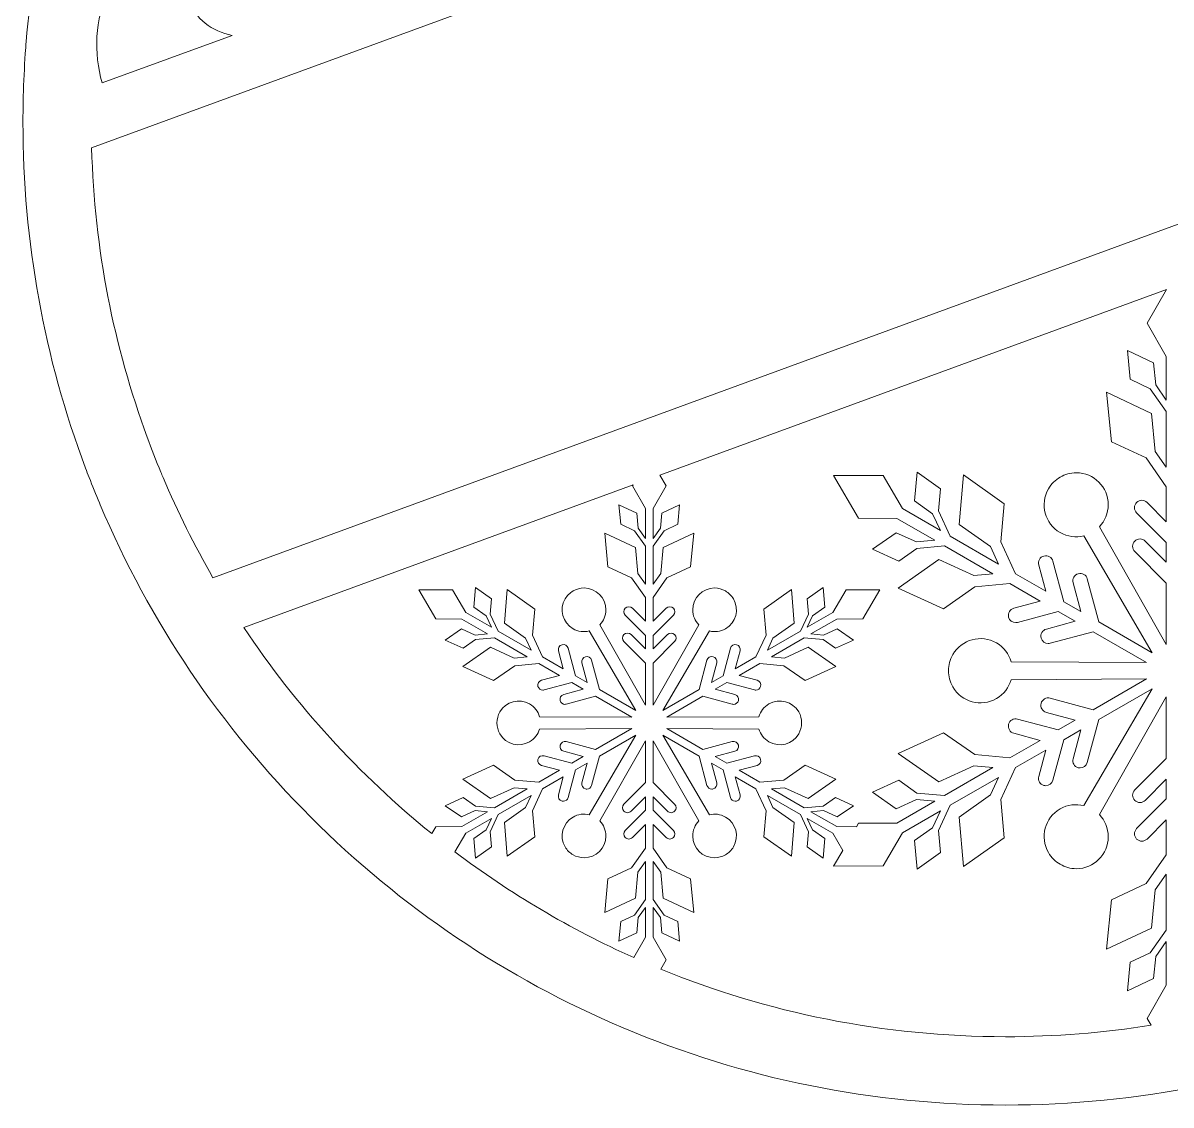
# Model space of a CAD drawing. Extents: x 685 to 835, y -200 to 2.
# Drawn here: x 684.9 to 772.6, y -200 to -117.3 of the extents above; entities that cross this region are included whole.
import ezdxf

# ---------------------------------------------------------------- set-up
doc = ezdxf.new("R2010")
doc.units = 0
doc.header["$MEASUREMENT"] = 0
doc.layers.add('Layer 1', color=7, linetype='Continuous', lineweight=0)

msp = doc.modelspace()

# ---------------------------------------------------------------- linework, layer by layer
at = {"layer": 'Layer 1'}
for points, knots in [([(834.88, -118.708), (834.299, -111.493), (832.69, -104.464), (830.073, -97.724), (829.801, -97.021), (829.518, -96.322), (829.223, -95.627), (827.932, -92.575), (826.451, -89.628), (824.785, -86.797), (824.302, -85.974), (823.804, -85.163), (823.29, -84.36), (822.718, -83.468), (822.127, -82.589), (821.517, -81.722), (825.567, -83.447), (830.626, -83.059), (833.206, -79.072), (833.676, -78.349), (833.045, -77.549), (832.301, -77.486), (827.578, -77.107), (824.89, -72.02), (823.732, -67.985), (822.273, -62.932), (821.739, -57.311), (818.041, -53.262), (816.434, -51.501), (814.463, -50.28), (812.315, -49.438), (815.059, -49.08), (817.74, -48.406), (820.252, -47.157), (824.933, -44.834), (828.841, -40.399), (829.045, -34.989), (829.276, -29.003), (825.241, -23.866), (820.589, -20.582), (815.557, -17.024), (809.607, -15.144), (804.365, -11.965), (801.845, -10.435), (799.719, -8.575), (797.754, -6.393), (796.028, -4.463), (794.287, -2.414), (791.979, -1.158), (786.821, 1.649), (780.856, -1.003), (777.474, -5.298), (775.6, -7.684), (774.351, -10.449), (773.256, -13.256), (772.021, -16.435), (770.863, -19.649), (769.677, -22.849), (769.467, -23.417), (769.257, -23.979), (769.046, -24.547), (768.59, -22.863), (767.256, -21.48), (765.502, -20.694), (764.064, -20.049), (762.442, -19.635), (760.892, -19.403), (760.596, -19.358), (760.298, -19.337), (760, -19.331), (759.704, -19.337), (759.405, -19.358), (759.109, -19.403), (757.558, -19.635), (755.938, -20.049), (754.499, -20.694), (752.745, -21.48), (751.411, -22.863), (750.955, -24.547), (750.745, -23.979), (750.534, -23.417), (750.324, -22.849), (749.138, -19.649), (747.98, -16.435), (746.745, -13.256), (745.65, -10.449), (744.401, -7.684), (742.527, -5.298), (739.145, -1.003), (733.18, 1.649), (728.022, -1.158), (725.714, -2.414), (723.973, -4.463), (722.247, -6.393), (720.282, -8.575), (718.156, -10.435), (715.637, -11.965), (710.395, -15.144), (704.444, -17.024), (699.412, -20.582), (694.76, -23.866), (690.725, -29.003), (690.956, -34.989), (691.16, -40.399), (695.069, -44.834), (699.749, -47.157), (702.261, -48.406), (704.942, -49.08), (707.686, -49.438), (705.539, -50.28), (703.567, -51.501), (701.96, -53.262), (698.261, -57.311), (697.728, -62.932), (696.269, -67.985), (695.111, -72.02), (692.423, -77.107), (687.7, -77.486), (686.957, -77.549), (686.325, -78.349), (686.795, -79.072), (689.375, -83.059), (694.435, -83.447), (698.485, -81.721), (695.438, -86.056), (692.86, -90.703), (690.777, -95.627), (690.482, -96.322), (690.199, -97.021), (689.927, -97.724), (687.312, -104.464), (685.702, -111.493), (685.12, -118.708), (685.095, -119.009), (685.072, -119.311), (685.052, -119.613), (684.977, -120.697), (684.926, -121.785), (684.898, -122.877), (684.88, -123.54), (684.872, -124.205), (684.872, -124.872), (684.872, -133.996), (686.481, -142.879), (689.658, -151.316), (689.747, -151.551), (689.836, -151.786), (689.927, -152.02), (690.181, -152.672), (690.443, -153.324), (690.716, -153.972), (690.736, -154.019), (690.757, -154.068), (690.777, -154.115), (694.561, -163.062), (699.978, -171.096), (706.877, -177.995), (713.776, -184.893), (721.81, -190.311), (730.756, -194.095), (740.02, -198.012), (749.86, -200), (760, -200), (770.141, -200), (779.98, -198.012), (789.245, -194.095), (798.191, -190.311), (806.225, -184.893), (813.125, -177.995), (820.023, -171.096), (825.44, -163.062), (829.223, -154.115), (829.518, -153.42), (829.801, -152.721), (830.073, -152.02), (833.429, -143.373), (835.128, -134.25), (835.128, -124.872), (835.128, -122.803), (835.045, -120.748), (834.88, -118.708)], [0, 0, 0, 0, 1, 1, 1, 2, 2, 2, 3, 3, 3, 4, 4, 4, 5, 5, 5, 6, 6, 6, 7, 7, 7, 8, 8, 8, 9, 9, 9, 10, 10, 10, 11, 11, 11, 12, 12, 12, 13, 13, 13, 14, 14, 14, 15, 15, 15, 16, 16, 16, 17, 17, 17, 18, 18, 18, 19, 19, 19, 20, 20, 20, 21, 21, 21, 22, 22, 22, 23, 23, 23, 24, 24, 24, 25, 25, 25, 26, 26, 26, 27, 27, 27, 28, 28, 28, 29, 29, 29, 30, 30, 30, 31, 31, 31, 32, 32, 32, 33, 33, 33, 34, 34, 34, 35, 35, 35, 36, 36, 36, 37, 37, 37, 38, 38, 38, 39, 39, 39, 40, 40, 40, 41, 41, 41, 42, 42, 42, 43, 43, 43, 44, 44, 44, 45, 45, 45, 46, 46, 46, 47, 47, 47, 48, 48, 48, 49, 49, 49, 50, 50, 50, 51, 51, 51, 52, 52, 52, 53, 53, 53, 54, 54, 54, 55, 55, 55, 56, 56, 56, 57, 57, 57, 58, 58, 58, 59, 59, 59, 60, 60, 60, 60]), ([(695.412, -151.62), (695.048, -150.74), (694.699, -149.852), (694.37, -148.956), (691.819, -142.029), (690.337, -134.591), (690.122, -126.843), (690.122, -126.843), (814.579, -81.239), (814.579, -81.239), (815.991, -83.002), (817.321, -84.834), (818.56, -86.73), (819.082, -87.528), (819.587, -88.336), (820.075, -89.156), (821.712, -91.897), (823.165, -94.758), (824.42, -97.724), (826.375, -102.346), (827.846, -107.221), (828.77, -112.285), (828.77, -112.285), (699.399, -159.689), (699.399, -159.689), (697.977, -157.223), (696.699, -154.663), (695.58, -152.02), (695.525, -151.887), (695.468, -151.753), (695.412, -151.62)], [0, 0, 0, 0, 1, 1, 1, 2, 2, 2, 3, 3, 3, 4, 4, 4, 5, 5, 5, 6, 6, 6, 7, 7, 7, 8, 8, 8, 9, 9, 9, 10, 10, 10, 10]), ([(691.407, -114.832), (692.48, -112.574), (694.347, -110.675), (696.679, -109.724), (698.967, -108.79), (702.044, -108.844), (703.6, -111.058), (704.74, -112.68), (704.305, -115.514), (702.112, -115.821), (701.83, -115.86), (701.511, -115.846), (701.2, -115.773), (701.238, -115.755), (701.276, -115.736), (701.314, -115.714), (703.123, -114.673), (702.541, -111.812), (700.53, -111.445), (698.237, -111.026), (696.782, -113.492), (697.498, -115.486), (698.033, -116.978), (699.352, -117.946), (700.855, -118.234), (700.855, -118.234), (690.924, -121.873), (690.924, -121.873), (690.27, -119.557), (690.362, -117.034), (691.407, -114.832)], [0, 0, 0, 0, 1, 1, 1, 2, 2, 2, 3, 3, 3, 4, 4, 4, 5, 5, 5, 6, 6, 6, 7, 7, 7, 8, 8, 8, 9, 9, 9, 10, 10, 10, 10]), ([(772.287, -142.77), (772.287, -142.77), (772.287, -146.108), (772.287, -146.108), (772.287, -146.108), (771.473, -144.954), (771.473, -144.954), (771.473, -144.954), (771.312, -143.264), (771.312, -143.264), (771.312, -143.264), (769.317, -142.331), (769.317, -142.331), (769.317, -142.331), (769.526, -144.524), (769.526, -144.524), (769.526, -144.524), (771.064, -145.243), (771.064, -145.243), (771.064, -145.243), (772.287, -146.976), (772.287, -146.976), (772.287, -146.976), (772.287, -151.24), (772.287, -151.24), (772.287, -151.24), (771.441, -150.041), (771.441, -150.041), (771.441, -150.041), (771.163, -147.126), (771.163, -147.126), (771.163, -147.126), (767.723, -145.519), (767.723, -145.519), (767.723, -145.519), (768.083, -149.298), (768.083, -149.298), (768.083, -149.298), (770.735, -150.538), (770.735, -150.538), (770.735, -150.538), (772.287, -152.738), (772.287, -152.738), (772.287, -152.738), (772.287, -155.408), (772.287, -155.408), (772.287, -155.408), (770.816, -153.938), (770.816, -153.938), (770.596, -153.718), (770.239, -153.718), (770.018, -153.938), (769.798, -154.159), (769.798, -154.516), (770.018, -154.736), (770.018, -154.736), (772.287, -157.005), (772.287, -157.005), (772.287, -157.005), (772.287, -158.501), (772.287, -158.501), (772.287, -158.501), (770.676, -156.891), (770.676, -156.891), (770.455, -156.671), (770.098, -156.671), (769.877, -156.891), (769.657, -157.112), (769.657, -157.469), (769.877, -157.689), (769.877, -157.689), (772.287, -160.098), (772.287, -160.098), (772.287, -160.098), (772.287, -164.799), (772.287, -164.799), (772.287, -164.799), (767.165, -155.803), (767.165, -155.803), (767.587, -155.364), (767.847, -154.768), (767.847, -154.111), (767.847, -152.763), (766.754, -151.67), (765.406, -151.67), (764.956, -151.67), (764.536, -151.791), (764.174, -152.003), (763.81, -152.21), (763.494, -152.514), (763.27, -152.903), (762.596, -154.07), (762.995, -155.564), (764.163, -156.238), (764.732, -156.566), (765.378, -156.639), (765.97, -156.493), (765.97, -156.493), (771.2, -165.427), (771.2, -165.427), (771.2, -165.427), (767.128, -163.076), (767.128, -163.076), (767.128, -163.076), (766.247, -159.786), (766.247, -159.786), (766.166, -159.484), (765.857, -159.305), (765.555, -159.387), (765.254, -159.467), (765.076, -159.776), (765.156, -160.078), (765.156, -160.078), (765.746, -162.278), (765.746, -162.278), (765.746, -162.278), (764.45, -161.529), (764.45, -161.529), (764.45, -161.529), (763.619, -158.431), (763.619, -158.431), (763.539, -158.13), (763.229, -157.951), (762.928, -158.032), (762.627, -158.112), (762.448, -158.422), (762.529, -158.723), (762.529, -158.723), (763.066, -160.731), (763.066, -160.731), (763.066, -160.731), (760.754, -159.396), (760.754, -159.396), (760.754, -159.396), (759.625, -156.953), (759.625, -156.953), (759.625, -156.953), (759.878, -154.036), (759.878, -154.036), (759.878, -154.036), (756.784, -151.834), (756.784, -151.834), (756.784, -151.834), (756.457, -155.617), (756.457, -155.617), (756.457, -155.617), (758.842, -157.315), (758.842, -157.315), (758.842, -157.315), (759.457, -158.647), (759.457, -158.647), (759.457, -158.647), (755.765, -156.515), (755.765, -156.515), (755.765, -156.515), (754.875, -154.59), (754.875, -154.59), (754.875, -154.59), (755.021, -152.898), (755.021, -152.898), (755.021, -152.898), (753.227, -151.621), (753.227, -151.621), (753.227, -151.621), (753.037, -153.815), (753.037, -153.815), (753.037, -153.815), (754.42, -154.8), (754.42, -154.8), (754.42, -154.8), (755.012, -156.081), (755.012, -156.081), (755.012, -156.081), (752.122, -154.412), (752.122, -154.412), (752.122, -154.412), (750.647, -151.883), (750.647, -151.883), (750.647, -151.883), (746.85, -151.866), (746.85, -151.866), (746.85, -151.866), (748.763, -155.147), (748.763, -155.147), (748.763, -155.147), (751.69, -155.159), (751.69, -155.159), (751.69, -155.159), (754.581, -156.828), (754.581, -156.828), (754.581, -156.828), (753.176, -156.956), (753.176, -156.956), (753.176, -156.956), (751.631, -156.25), (751.631, -156.25), (751.631, -156.25), (749.826, -157.512), (749.826, -157.512), (749.826, -157.512), (751.829, -158.427), (751.829, -158.427), (751.829, -158.427), (753.221, -157.455), (753.221, -157.455), (753.221, -157.455), (755.333, -157.263), (755.333, -157.263), (755.333, -157.263), (759.026, -159.394), (759.026, -159.394), (759.026, -159.394), (757.564, -159.527), (757.564, -159.527), (757.564, -159.527), (754.901, -158.311), (754.901, -158.311), (754.901, -158.311), (751.789, -160.486), (751.789, -160.486), (751.789, -160.486), (755.243, -162.064), (755.243, -162.064), (755.243, -162.064), (757.643, -160.387), (757.643, -160.387), (757.643, -160.387), (760.323, -160.144), (760.323, -160.144), (760.323, -160.144), (762.635, -161.478), (762.635, -161.478), (762.635, -161.478), (760.627, -162.017), (760.627, -162.017), (760.326, -162.097), (760.147, -162.407), (760.228, -162.708), (760.295, -162.96), (760.524, -163.126), (760.773, -163.126), (760.821, -163.126), (760.87, -163.12), (760.919, -163.107), (760.919, -163.107), (764.018, -162.276), (764.018, -162.276), (764.018, -162.276), (765.314, -163.025), (765.314, -163.025), (765.314, -163.025), (763.114, -163.615), (763.114, -163.615), (762.813, -163.695), (762.634, -164.005), (762.715, -164.306), (762.783, -164.558), (763.011, -164.725), (763.26, -164.725), (763.308, -164.725), (763.357, -164.718), (763.406, -164.705), (763.406, -164.705), (766.697, -163.824), (766.697, -163.824), (766.697, -163.824), (770.769, -166.174), (770.769, -166.174), (770.769, -166.174), (760.416, -166.111), (760.416, -166.111), (760.247, -165.526), (759.861, -165.003), (759.292, -164.674), (758.125, -164), (756.631, -164.401), (755.957, -165.568), (755.733, -165.957), (755.628, -166.382), (755.631, -166.801), (755.628, -167.221), (755.733, -167.646), (755.957, -168.035), (756.631, -169.202), (758.125, -169.603), (759.292, -168.929), (759.861, -168.6), (760.247, -168.077), (760.416, -167.492), (760.416, -167.492), (770.769, -167.429), (770.769, -167.429), (770.769, -167.429), (766.697, -169.779), (766.697, -169.779), (766.697, -169.779), (763.406, -168.898), (763.406, -168.898), (763.105, -168.817), (762.796, -168.996), (762.715, -169.297), (762.634, -169.598), (762.813, -169.908), (763.114, -169.988), (763.114, -169.988), (765.314, -170.578), (765.314, -170.578), (765.314, -170.578), (764.018, -171.326), (764.018, -171.326), (764.018, -171.326), (760.92, -170.496), (760.92, -170.496), (760.618, -170.415), (760.309, -170.594), (760.228, -170.895), (760.147, -171.196), (760.326, -171.506), (760.627, -171.586), (760.627, -171.586), (762.635, -172.125), (762.635, -172.125), (762.635, -172.125), (760.323, -173.459), (760.323, -173.459), (760.323, -173.459), (757.643, -173.216), (757.643, -173.216), (757.643, -173.216), (755.243, -171.539), (755.243, -171.539), (755.243, -171.539), (751.789, -173.117), (751.789, -173.117), (751.789, -173.117), (754.901, -175.292), (754.901, -175.292), (754.901, -175.292), (757.564, -174.076), (757.564, -174.076), (757.564, -174.076), (759.026, -174.208), (759.026, -174.208), (759.026, -174.208), (755.333, -176.34), (755.333, -176.34), (755.333, -176.34), (753.221, -176.148), (753.221, -176.148), (753.221, -176.148), (751.829, -175.175), (751.829, -175.175), (751.829, -175.175), (749.826, -176.091), (749.826, -176.091), (749.826, -176.091), (751.631, -177.353), (751.631, -177.353), (751.631, -177.353), (753.176, -176.647), (753.176, -176.647), (753.176, -176.647), (754.581, -176.774), (754.581, -176.774), (754.581, -176.774), (751.69, -178.444), (751.69, -178.444), (751.69, -178.444), (748.763, -178.456), (748.763, -178.456), (748.763, -178.456), (748.605, -178.728), (748.605, -178.728), (748.605, -178.728), (747.088, -178.721), (747.088, -178.721), (747.088, -178.721), (745.118, -177.584), (745.118, -177.584), (745.118, -177.584), (746.076, -177.497), (746.076, -177.497), (746.076, -177.497), (747.129, -177.978), (747.129, -177.978), (747.129, -177.978), (748.359, -177.118), (748.359, -177.118), (748.359, -177.118), (746.993, -176.494), (746.993, -176.494), (746.993, -176.494), (746.045, -177.157), (746.045, -177.157), (746.045, -177.157), (744.605, -177.288), (744.605, -177.288), (744.605, -177.288), (742.089, -175.835), (742.089, -175.835), (742.089, -175.835), (743.085, -175.745), (743.085, -175.745), (743.085, -175.745), (744.899, -176.574), (744.899, -176.574), (744.899, -176.574), (747.021, -175.091), (747.021, -175.091), (747.021, -175.091), (744.667, -174.016), (744.667, -174.016), (744.667, -174.016), (743.032, -175.158), (743.032, -175.158), (743.032, -175.158), (741.205, -175.325), (741.205, -175.325), (741.205, -175.325), (739.629, -174.415), (739.629, -174.415), (739.629, -174.415), (740.998, -174.048), (740.998, -174.048), (741.203, -173.993), (741.324, -173.782), (741.27, -173.577), (741.214, -173.372), (741.004, -173.25), (740.799, -173.305), (740.799, -173.305), (738.687, -173.871), (738.687, -173.871), (738.687, -173.871), (737.803, -173.361), (737.803, -173.361), (737.803, -173.361), (739.303, -172.959), (739.303, -172.959), (739.508, -172.904), (739.63, -172.693), (739.575, -172.488), (739.52, -172.283), (739.309, -172.161), (739.103, -172.216), (739.103, -172.216), (736.861, -172.817), (736.861, -172.817), (736.861, -172.817), (734.087, -171.215), (734.087, -171.215), (734.087, -171.215), (741.142, -171.258), (741.142, -171.258), (741.257, -171.656), (741.519, -172.013), (741.907, -172.237), (742.703, -172.696), (743.721, -172.423), (744.18, -171.628), (744.333, -171.363), (744.404, -171.073), (744.403, -170.787), (744.405, -170.502), (744.333, -170.212), (744.18, -169.947), (743.721, -169.151), (742.703, -168.878), (741.907, -169.338), (741.519, -169.562), (741.257, -169.918), (741.142, -170.317), (741.142, -170.317), (734.087, -170.36), (734.087, -170.36), (734.087, -170.36), (736.861, -168.758), (736.861, -168.758), (736.861, -168.758), (739.103, -169.359), (739.103, -169.359), (739.137, -169.368), (739.17, -169.372), (739.203, -169.372), (739.373, -169.372), (739.529, -169.258), (739.575, -169.087), (739.63, -168.882), (739.508, -168.671), (739.303, -168.616), (739.303, -168.616), (737.803, -168.214), (737.803, -168.214), (737.803, -168.214), (738.687, -167.704), (738.687, -167.704), (738.687, -167.704), (740.799, -168.27), (740.799, -168.27), (740.832, -168.278), (740.866, -168.283), (740.898, -168.283), (741.068, -168.283), (741.224, -168.169), (741.27, -167.998), (741.324, -167.792), (741.203, -167.581), (740.998, -167.527), (740.998, -167.527), (739.629, -167.16), (739.629, -167.16), (739.629, -167.16), (741.205, -166.25), (741.205, -166.25), (741.205, -166.25), (743.032, -166.416), (743.032, -166.416), (743.032, -166.416), (744.667, -167.559), (744.667, -167.559), (744.667, -167.559), (747.021, -166.483), (747.021, -166.483), (747.021, -166.483), (744.899, -165.001), (744.899, -165.001), (744.899, -165.001), (743.085, -165.83), (743.085, -165.83), (743.085, -165.83), (742.089, -165.74), (742.089, -165.74), (742.089, -165.74), (744.605, -164.287), (744.605, -164.287), (744.605, -164.287), (746.045, -164.418), (746.045, -164.418), (746.045, -164.418), (746.993, -165.08), (746.993, -165.08), (746.993, -165.08), (748.359, -164.457), (748.359, -164.457), (748.359, -164.457), (747.129, -163.597), (747.129, -163.597), (747.129, -163.597), (746.076, -164.078), (746.076, -164.078), (746.076, -164.078), (745.118, -163.991), (745.118, -163.991), (745.118, -163.991), (747.088, -162.853), (747.088, -162.853), (747.088, -162.853), (749.083, -162.845), (749.083, -162.845), (749.083, -162.845), (750.387, -160.609), (750.387, -160.609), (750.387, -160.609), (747.799, -160.621), (747.799, -160.621), (747.799, -160.621), (746.794, -162.344), (746.794, -162.344), (746.794, -162.344), (744.824, -163.482), (744.824, -163.482), (744.824, -163.482), (745.227, -162.609), (745.227, -162.609), (745.227, -162.609), (746.17, -161.938), (746.17, -161.938), (746.17, -161.938), (746.041, -160.442), (746.041, -160.442), (746.041, -160.442), (744.818, -161.313), (744.818, -161.313), (744.818, -161.313), (744.918, -162.465), (744.918, -162.465), (744.918, -162.465), (744.311, -163.777), (744.311, -163.777), (744.311, -163.777), (741.795, -165.23), (741.795, -165.23), (741.795, -165.23), (742.215, -164.322), (742.215, -164.322), (742.215, -164.322), (743.84, -163.166), (743.84, -163.166), (743.84, -163.166), (743.617, -160.588), (743.617, -160.588), (743.617, -160.588), (741.509, -162.088), (741.509, -162.088), (741.509, -162.088), (741.681, -164.076), (741.681, -164.076), (741.681, -164.076), (740.911, -165.741), (740.911, -165.741), (740.911, -165.741), (739.335, -166.651), (739.335, -166.651), (739.335, -166.651), (739.702, -165.282), (739.702, -165.282), (739.757, -165.077), (739.635, -164.866), (739.43, -164.811), (739.224, -164.756), (739.014, -164.878), (738.959, -165.083), (738.959, -165.083), (738.393, -167.195), (738.393, -167.195), (738.393, -167.195), (737.509, -167.704), (737.509, -167.704), (737.509, -167.704), (737.911, -166.205), (737.911, -166.205), (737.966, -166), (737.844, -165.789), (737.639, -165.734), (737.434, -165.679), (737.223, -165.801), (737.168, -166.006), (737.168, -166.006), (736.567, -168.248), (736.567, -168.248), (736.567, -168.248), (733.793, -169.85), (733.793, -169.85), (733.793, -169.85), (737.357, -163.762), (737.357, -163.762), (737.76, -163.862), (738.2, -163.812), (738.588, -163.588), (739.384, -163.129), (739.656, -162.111), (739.197, -161.316), (739.044, -161.051), (738.829, -160.844), (738.58, -160.703), (738.334, -160.558), (738.047, -160.475), (737.741, -160.475), (736.822, -160.475), (736.077, -161.22), (736.077, -162.139), (736.077, -162.587), (736.255, -162.993), (736.543, -163.292), (736.543, -163.292), (733.052, -169.423), (733.052, -169.423), (733.052, -169.423), (733.052, -166.219), (733.052, -166.219), (733.052, -166.219), (734.694, -164.578), (734.694, -164.578), (734.844, -164.427), (734.844, -164.184), (734.694, -164.034), (734.543, -163.883), (734.3, -163.883), (734.15, -164.034), (734.15, -164.034), (733.052, -165.131), (733.052, -165.131), (733.052, -165.131), (733.052, -164.111), (733.052, -164.111), (733.052, -164.111), (734.598, -162.565), (734.598, -162.565), (734.748, -162.415), (734.748, -162.171), (734.598, -162.021), (734.448, -161.871), (734.204, -161.871), (734.054, -162.021), (734.054, -162.021), (733.052, -163.023), (733.052, -163.023), (733.052, -163.023), (733.052, -161.203), (733.052, -161.203), (733.052, -161.203), (734.109, -159.704), (734.109, -159.704), (734.109, -159.704), (735.916, -158.859), (735.916, -158.859), (735.916, -158.859), (736.162, -156.284), (736.162, -156.284), (736.162, -156.284), (733.818, -157.379), (733.818, -157.379), (733.818, -157.379), (733.628, -159.365), (733.628, -159.365), (733.628, -159.365), (733.052, -160.183), (733.052, -160.183), (733.052, -160.183), (733.052, -157.277), (733.052, -157.277), (733.052, -157.277), (733.885, -156.096), (733.885, -156.096), (733.885, -156.096), (734.933, -155.606), (734.933, -155.606), (734.933, -155.606), (735.076, -154.112), (735.076, -154.112), (735.076, -154.112), (733.716, -154.747), (733.716, -154.747), (733.716, -154.747), (733.606, -155.899), (733.606, -155.899), (733.606, -155.899), (733.052, -156.685), (733.052, -156.685), (733.052, -156.685), (733.052, -154.41), (733.052, -154.41), (733.052, -154.41), (734.042, -152.678), (734.042, -152.678), (734.042, -152.678), (733.566, -151.846), (733.566, -151.846), (733.566, -151.846), (772.308, -137.65), (772.308, -137.65), (772.308, -137.65), (770.834, -140.228), (770.834, -140.228), (770.834, -140.228), (772.287, -142.77), (772.287, -142.77)], [0, 0, 0, 0, 1, 1, 1, 2, 2, 2, 3, 3, 3, 4, 4, 4, 5, 5, 5, 6, 6, 6, 7, 7, 7, 8, 8, 8, 9, 9, 9, 10, 10, 10, 11, 11, 11, 12, 12, 12, 13, 13, 13, 14, 14, 14, 15, 15, 15, 16, 16, 16, 17, 17, 17, 18, 18, 18, 19, 19, 19, 20, 20, 20, 21, 21, 21, 22, 22, 22, 23, 23, 23, 24, 24, 24, 25, 25, 25, 26, 26, 26, 27, 27, 27, 28, 28, 28, 29, 29, 29, 30, 30, 30, 31, 31, 31, 32, 32, 32, 33, 33, 33, 34, 34, 34, 35, 35, 35, 36, 36, 36, 37, 37, 37, 38, 38, 38, 39, 39, 39, 40, 40, 40, 41, 41, 41, 42, 42, 42, 43, 43, 43, 44, 44, 44, 45, 45, 45, 46, 46, 46, 47, 47, 47, 48, 48, 48, 49, 49, 49, 50, 50, 50, 51, 51, 51, 52, 52, 52, 53, 53, 53, 54, 54, 54, 55, 55, 55, 56, 56, 56, 57, 57, 57, 58, 58, 58, 59, 59, 59, 60, 60, 60, 61, 61, 61, 62, 62, 62, 63, 63, 63, 64, 64, 64, 65, 65, 65, 66, 66, 66, 67, 67, 67, 68, 68, 68, 69, 69, 69, 70, 70, 70, 71, 71, 71, 72, 72, 72, 73, 73, 73, 74, 74, 74, 75, 75, 75, 76, 76, 76, 77, 77, 77, 78, 78, 78, 79, 79, 79, 80, 80, 80, 81, 81, 81, 82, 82, 82, 83, 83, 83, 84, 84, 84, 85, 85, 85, 86, 86, 86, 87, 87, 87, 88, 88, 88, 89, 89, 89, 90, 90, 90, 91, 91, 91, 92, 92, 92, 93, 93, 93, 94, 94, 94, 95, 95, 95, 96, 96, 96, 97, 97, 97, 98, 98, 98, 99, 99, 99, 100, 100, 100, 101, 101, 101, 102, 102, 102, 103, 103, 103, 104, 104, 104, 105, 105, 105, 106, 106, 106, 107, 107, 107, 108, 108, 108, 109, 109, 109, 110, 110, 110, 111, 111, 111, 112, 112, 112, 113, 113, 113, 114, 114, 114, 115, 115, 115, 116, 116, 116, 117, 117, 117, 118, 118, 118, 119, 119, 119, 120, 120, 120, 121, 121, 121, 122, 122, 122, 123, 123, 123, 124, 124, 124, 125, 125, 125, 126, 126, 126, 127, 127, 127, 128, 128, 128, 129, 129, 129, 130, 130, 130, 131, 131, 131, 132, 132, 132, 133, 133, 133, 134, 134, 134, 135, 135, 135, 136, 136, 136, 137, 137, 137, 138, 138, 138, 139, 139, 139, 140, 140, 140, 141, 141, 141, 142, 142, 142, 143, 143, 143, 144, 144, 144, 145, 145, 145, 146, 146, 146, 147, 147, 147, 148, 148, 148, 149, 149, 149, 150, 150, 150, 151, 151, 151, 152, 152, 152, 153, 153, 153, 154, 154, 154, 155, 155, 155, 156, 156, 156, 157, 157, 157, 158, 158, 158, 159, 159, 159, 160, 160, 160, 161, 161, 161, 162, 162, 162, 163, 163, 163, 164, 164, 164, 165, 165, 165, 166, 166, 166, 167, 167, 167, 168, 168, 168, 169, 169, 169, 170, 170, 170, 171, 171, 171, 172, 172, 172, 173, 173, 173, 174, 174, 174, 175, 175, 175, 176, 176, 176, 177, 177, 177, 178, 178, 178, 179, 179, 179, 180, 180, 180, 181, 181, 181, 182, 182, 182, 183, 183, 183, 184, 184, 184, 185, 185, 185, 186, 186, 186, 187, 187, 187, 188, 188, 188, 189, 189, 189, 190, 190, 190, 191, 191, 191, 192, 192, 192, 193, 193, 193, 194, 194, 194, 195, 195, 195, 196, 196, 196, 197, 197, 197, 198, 198, 198, 199, 199, 199, 200, 200, 200, 201, 201, 201, 202, 202, 202, 203, 203, 203, 204, 204, 204, 205, 205, 205, 206, 206, 206, 207, 207, 207, 208, 208, 208, 209, 209, 209, 210, 210, 210, 211, 211, 211, 212, 212, 212, 213, 213, 213, 214, 214, 214, 215, 215, 215, 216, 216, 216, 217, 217, 217, 218, 218, 218, 219, 219, 219, 220, 220, 220, 221, 221, 221, 222, 222, 222, 223, 223, 223, 224, 224, 224, 225, 225, 225, 226, 226, 226, 227, 227, 227, 228, 228, 228, 229, 229, 229, 230, 230, 230, 231, 231, 231, 232, 232, 232, 233, 233, 233, 234, 234, 234, 235, 235, 235, 236, 236, 236, 237, 237, 237, 238, 238, 238, 239, 239, 239, 240, 240, 240, 241, 241, 241, 242, 242, 242, 243, 243, 243, 244, 244, 244, 245, 245, 245, 246, 246, 246, 247, 247, 247, 248, 248, 248, 249, 249, 249, 250, 250, 250, 251, 251, 251, 252, 252, 252, 252]), ([(701.762, -163.499), (701.762, -163.499), (731.522, -152.595), (731.522, -152.595), (731.522, -152.595), (731.474, -152.678), (731.474, -152.678), (731.474, -152.678), (732.464, -154.41), (732.464, -154.41), (732.464, -154.41), (732.464, -156.685), (732.464, -156.685), (732.464, -156.685), (731.91, -155.899), (731.91, -155.899), (731.91, -155.899), (731.8, -154.747), (731.8, -154.747), (731.8, -154.747), (730.44, -154.112), (730.44, -154.112), (730.44, -154.112), (730.582, -155.606), (730.582, -155.606), (730.582, -155.606), (731.631, -156.096), (731.631, -156.096), (731.631, -156.096), (732.464, -157.277), (732.464, -157.277), (732.464, -157.277), (732.464, -160.183), (732.464, -160.183), (732.464, -160.183), (731.888, -159.365), (731.888, -159.365), (731.888, -159.365), (731.698, -157.379), (731.698, -157.379), (731.698, -157.379), (729.354, -156.284), (729.354, -156.284), (729.354, -156.284), (729.6, -158.859), (729.6, -158.859), (729.6, -158.859), (731.407, -159.704), (731.407, -159.704), (731.407, -159.704), (732.464, -161.203), (732.464, -161.203), (732.464, -161.203), (732.464, -163.023), (732.464, -163.023), (732.464, -163.023), (731.462, -162.021), (731.462, -162.021), (731.312, -161.871), (731.068, -161.871), (730.918, -162.021), (730.768, -162.171), (730.768, -162.415), (730.918, -162.565), (730.918, -162.565), (732.464, -164.111), (732.464, -164.111), (732.464, -164.111), (732.464, -165.131), (732.464, -165.131), (732.464, -165.131), (731.366, -164.034), (731.366, -164.034), (731.216, -163.883), (730.972, -163.883), (730.822, -164.034), (730.672, -164.184), (730.672, -164.427), (730.822, -164.578), (730.822, -164.578), (732.464, -166.219), (732.464, -166.219), (732.464, -166.219), (732.464, -169.423), (732.464, -169.423), (732.464, -169.423), (728.974, -163.292), (728.974, -163.292), (729.262, -162.993), (729.438, -162.587), (729.438, -162.139), (729.438, -161.22), (728.694, -160.475), (727.775, -160.475), (727.469, -160.475), (727.182, -160.558), (726.936, -160.703), (726.688, -160.844), (726.472, -161.051), (726.319, -161.316), (725.86, -162.111), (726.132, -163.129), (726.928, -163.588), (727.316, -163.812), (727.756, -163.862), (728.159, -163.762), (728.159, -163.762), (731.724, -169.85), (731.724, -169.85), (731.724, -169.85), (728.949, -168.248), (728.949, -168.248), (728.949, -168.248), (728.348, -166.006), (728.348, -166.006), (728.293, -165.801), (728.082, -165.679), (727.877, -165.734), (727.672, -165.789), (727.55, -166), (727.605, -166.205), (727.605, -166.205), (728.007, -167.704), (728.007, -167.704), (728.007, -167.704), (727.123, -167.195), (727.123, -167.195), (727.123, -167.195), (726.557, -165.083), (726.557, -165.083), (726.502, -164.878), (726.292, -164.756), (726.086, -164.811), (725.881, -164.866), (725.759, -165.077), (725.814, -165.282), (725.814, -165.282), (726.181, -166.651), (726.181, -166.651), (726.181, -166.651), (724.605, -165.741), (724.605, -165.741), (724.605, -165.741), (723.836, -164.076), (723.836, -164.076), (723.836, -164.076), (724.008, -162.088), (724.008, -162.088), (724.008, -162.088), (721.899, -160.588), (721.899, -160.588), (721.899, -160.588), (721.676, -163.166), (721.676, -163.166), (721.676, -163.166), (723.302, -164.322), (723.302, -164.322), (723.302, -164.322), (723.721, -165.23), (723.721, -165.23), (723.721, -165.23), (721.205, -163.777), (721.205, -163.777), (721.205, -163.777), (720.598, -162.466), (720.598, -162.466), (720.598, -162.466), (720.698, -161.313), (720.698, -161.313), (720.698, -161.313), (719.475, -160.442), (719.475, -160.442), (719.475, -160.442), (719.346, -161.938), (719.346, -161.938), (719.346, -161.938), (720.288, -162.609), (720.288, -162.609), (720.288, -162.609), (720.692, -163.482), (720.692, -163.482), (720.692, -163.482), (718.722, -162.344), (718.722, -162.344), (718.722, -162.344), (717.717, -160.621), (717.717, -160.621), (717.717, -160.621), (715.13, -160.609), (715.13, -160.609), (715.13, -160.609), (716.433, -162.845), (716.433, -162.845), (716.433, -162.845), (718.428, -162.853), (718.428, -162.853), (718.428, -162.853), (720.398, -163.991), (720.398, -163.991), (720.398, -163.991), (719.44, -164.078), (719.44, -164.078), (719.44, -164.078), (718.388, -163.597), (718.388, -163.597), (718.388, -163.597), (717.157, -164.457), (717.157, -164.457), (717.157, -164.457), (718.523, -165.08), (718.523, -165.08), (718.523, -165.08), (719.471, -164.418), (719.471, -164.418), (719.471, -164.418), (720.911, -164.287), (720.911, -164.287), (720.911, -164.287), (723.427, -165.74), (723.427, -165.74), (723.427, -165.74), (722.431, -165.83), (722.431, -165.83), (722.431, -165.83), (720.616, -165.001), (720.616, -165.001), (720.616, -165.001), (718.495, -166.483), (718.495, -166.483), (718.495, -166.483), (720.849, -167.559), (720.849, -167.559), (720.849, -167.559), (722.484, -166.416), (722.484, -166.416), (722.484, -166.416), (724.311, -166.25), (724.311, -166.25), (724.311, -166.25), (725.887, -167.16), (725.887, -167.16), (725.887, -167.16), (724.519, -167.527), (724.519, -167.527), (724.313, -167.581), (724.191, -167.792), (724.246, -167.998), (724.292, -168.169), (724.448, -168.283), (724.618, -168.283), (724.651, -168.283), (724.684, -168.278), (724.717, -168.27), (724.717, -168.27), (726.829, -167.704), (726.829, -167.704), (726.829, -167.704), (727.712, -168.214), (727.712, -168.214), (727.712, -168.214), (726.213, -168.616), (726.213, -168.616), (726.008, -168.671), (725.886, -168.882), (725.941, -169.087), (725.987, -169.258), (726.143, -169.372), (726.312, -169.372), (726.345, -169.372), (726.379, -169.368), (726.412, -169.359), (726.412, -169.359), (728.655, -168.758), (728.655, -168.758), (728.655, -168.758), (731.43, -170.36), (731.43, -170.36), (731.43, -170.36), (724.375, -170.317), (724.375, -170.317), (724.259, -169.918), (723.996, -169.562), (723.609, -169.338), (722.813, -168.878), (721.795, -169.151), (721.336, -169.947), (721.183, -170.212), (721.112, -170.502), (721.113, -170.787), (721.112, -171.073), (721.183, -171.363), (721.336, -171.628), (721.795, -172.423), (722.813, -172.696), (723.609, -172.237), (723.996, -172.013), (724.259, -171.656), (724.375, -171.258), (724.375, -171.258), (731.43, -171.215), (731.43, -171.215), (731.43, -171.215), (728.655, -172.817), (728.655, -172.817), (728.655, -172.817), (726.412, -172.216), (726.412, -172.216), (726.207, -172.161), (725.996, -172.283), (725.941, -172.488), (725.886, -172.693), (726.008, -172.904), (726.213, -172.959), (726.213, -172.959), (727.712, -173.361), (727.712, -173.361), (727.712, -173.361), (726.829, -173.871), (726.829, -173.871), (726.829, -173.871), (724.718, -173.305), (724.718, -173.305), (724.512, -173.25), (724.301, -173.372), (724.246, -173.577), (724.191, -173.782), (724.313, -173.993), (724.519, -174.048), (724.519, -174.048), (725.887, -174.415), (725.887, -174.415), (725.887, -174.415), (724.311, -175.325), (724.311, -175.325), (724.311, -175.325), (722.484, -175.158), (722.484, -175.158), (722.484, -175.158), (720.849, -174.016), (720.849, -174.016), (720.849, -174.016), (718.495, -175.091), (718.495, -175.091), (718.495, -175.091), (720.616, -176.574), (720.616, -176.574), (720.616, -176.574), (722.431, -175.745), (722.431, -175.745), (722.431, -175.745), (723.427, -175.835), (723.427, -175.835), (723.427, -175.835), (720.911, -177.288), (720.911, -177.288), (720.911, -177.288), (719.471, -177.157), (719.471, -177.157), (719.471, -177.157), (718.523, -176.494), (718.523, -176.494), (718.523, -176.494), (717.157, -177.118), (717.157, -177.118), (717.157, -177.118), (718.388, -177.978), (718.388, -177.978), (718.388, -177.978), (719.44, -177.497), (719.44, -177.497), (719.44, -177.497), (720.398, -177.584), (720.398, -177.584), (720.398, -177.584), (718.428, -178.721), (718.428, -178.721), (718.428, -178.721), (716.433, -178.73), (716.433, -178.73), (716.433, -178.73), (716.126, -179.256), (716.126, -179.256), (710.577, -174.77), (705.726, -169.455), (701.762, -163.499)], [0, 0, 0, 0, 1, 1, 1, 2, 2, 2, 3, 3, 3, 4, 4, 4, 5, 5, 5, 6, 6, 6, 7, 7, 7, 8, 8, 8, 9, 9, 9, 10, 10, 10, 11, 11, 11, 12, 12, 12, 13, 13, 13, 14, 14, 14, 15, 15, 15, 16, 16, 16, 17, 17, 17, 18, 18, 18, 19, 19, 19, 20, 20, 20, 21, 21, 21, 22, 22, 22, 23, 23, 23, 24, 24, 24, 25, 25, 25, 26, 26, 26, 27, 27, 27, 28, 28, 28, 29, 29, 29, 30, 30, 30, 31, 31, 31, 32, 32, 32, 33, 33, 33, 34, 34, 34, 35, 35, 35, 36, 36, 36, 37, 37, 37, 38, 38, 38, 39, 39, 39, 40, 40, 40, 41, 41, 41, 42, 42, 42, 43, 43, 43, 44, 44, 44, 45, 45, 45, 46, 46, 46, 47, 47, 47, 48, 48, 48, 49, 49, 49, 50, 50, 50, 51, 51, 51, 52, 52, 52, 53, 53, 53, 54, 54, 54, 55, 55, 55, 56, 56, 56, 57, 57, 57, 58, 58, 58, 59, 59, 59, 60, 60, 60, 61, 61, 61, 62, 62, 62, 63, 63, 63, 64, 64, 64, 65, 65, 65, 66, 66, 66, 67, 67, 67, 68, 68, 68, 69, 69, 69, 70, 70, 70, 71, 71, 71, 72, 72, 72, 73, 73, 73, 74, 74, 74, 75, 75, 75, 76, 76, 76, 77, 77, 77, 78, 78, 78, 79, 79, 79, 80, 80, 80, 81, 81, 81, 82, 82, 82, 83, 83, 83, 84, 84, 84, 85, 85, 85, 86, 86, 86, 87, 87, 87, 88, 88, 88, 89, 89, 89, 90, 90, 90, 91, 91, 91, 92, 92, 92, 93, 93, 93, 94, 94, 94, 95, 95, 95, 96, 96, 96, 97, 97, 97, 98, 98, 98, 99, 99, 99, 100, 100, 100, 101, 101, 101, 102, 102, 102, 103, 103, 103, 104, 104, 104, 105, 105, 105, 106, 106, 106, 107, 107, 107, 108, 108, 108, 109, 109, 109, 110, 110, 110, 111, 111, 111, 112, 112, 112, 113, 113, 113, 114, 114, 114, 115, 115, 115, 116, 116, 116, 117, 117, 117, 118, 118, 118, 119, 119, 119, 120, 120, 120, 121, 121, 121, 122, 122, 122, 123, 123, 123, 124, 124, 124, 125, 125, 125, 126, 126, 126, 127, 127, 127, 128, 128, 128, 128]), ([(733.632, -189.613), (733.632, -189.613), (734.042, -188.896), (734.042, -188.896), (734.042, -188.896), (733.052, -187.164), (733.052, -187.164), (733.052, -187.164), (733.052, -184.89), (733.052, -184.89), (733.052, -184.89), (733.606, -185.676), (733.606, -185.676), (733.606, -185.676), (733.716, -186.828), (733.716, -186.828), (733.716, -186.828), (735.076, -187.463), (735.076, -187.463), (735.076, -187.463), (734.933, -185.969), (734.933, -185.969), (734.933, -185.969), (733.885, -185.479), (733.885, -185.479), (733.885, -185.479), (733.052, -184.298), (733.052, -184.298), (733.052, -184.298), (733.052, -181.392), (733.052, -181.392), (733.052, -181.392), (733.628, -182.209), (733.628, -182.209), (733.628, -182.209), (733.818, -184.195), (733.818, -184.195), (733.818, -184.195), (736.162, -185.291), (736.162, -185.291), (736.162, -185.291), (735.916, -182.715), (735.916, -182.715), (735.916, -182.715), (734.109, -181.87), (734.109, -181.87), (734.109, -181.87), (733.052, -180.371), (733.052, -180.371), (733.052, -180.371), (733.052, -178.552), (733.052, -178.552), (733.052, -178.552), (734.054, -179.553), (734.054, -179.553), (734.129, -179.629), (734.228, -179.666), (734.326, -179.666), (734.424, -179.666), (734.523, -179.629), (734.598, -179.553), (734.748, -179.403), (734.748, -179.16), (734.598, -179.009), (734.598, -179.009), (733.052, -177.464), (733.052, -177.464), (733.052, -177.464), (733.052, -176.444), (733.052, -176.444), (733.052, -176.444), (734.15, -177.541), (734.15, -177.541), (734.225, -177.616), (734.323, -177.654), (734.422, -177.654), (734.52, -177.654), (734.618, -177.616), (734.694, -177.541), (734.844, -177.391), (734.844, -177.147), (734.694, -176.997), (734.694, -176.997), (733.052, -175.355), (733.052, -175.355), (733.052, -175.355), (733.052, -172.152), (733.052, -172.152), (733.052, -172.152), (736.543, -178.283), (736.543, -178.283), (736.255, -178.582), (736.077, -178.988), (736.077, -179.436), (736.077, -180.354), (736.822, -181.099), (737.741, -181.099), (738.047, -181.099), (738.334, -181.016), (738.58, -180.872), (738.829, -180.731), (739.044, -180.524), (739.197, -180.259), (739.656, -179.463), (739.384, -178.446), (738.588, -177.986), (738.2, -177.762), (737.76, -177.713), (737.357, -177.813), (737.357, -177.813), (733.793, -171.724), (733.793, -171.724), (733.793, -171.724), (736.567, -173.326), (736.567, -173.326), (736.567, -173.326), (737.168, -175.569), (737.168, -175.569), (737.214, -175.74), (737.369, -175.854), (737.54, -175.854), (737.572, -175.854), (737.606, -175.849), (737.639, -175.84), (737.844, -175.786), (737.966, -175.575), (737.911, -175.369), (737.911, -175.369), (737.509, -173.87), (737.509, -173.87), (737.509, -173.87), (738.393, -174.38), (738.393, -174.38), (738.393, -174.38), (738.959, -176.492), (738.959, -176.492), (739.005, -176.664), (739.16, -176.777), (739.33, -176.777), (739.363, -176.777), (739.396, -176.773), (739.43, -176.764), (739.635, -176.709), (739.757, -176.498), (739.702, -176.293), (739.702, -176.293), (739.335, -174.924), (739.335, -174.924), (739.335, -174.924), (740.911, -175.834), (740.911, -175.834), (740.911, -175.834), (741.681, -177.499), (741.681, -177.499), (741.681, -177.499), (741.509, -179.486), (741.509, -179.486), (741.509, -179.486), (743.617, -180.987), (743.617, -180.987), (743.617, -180.987), (743.84, -178.409), (743.84, -178.409), (743.84, -178.409), (742.215, -177.252), (742.215, -177.252), (742.215, -177.252), (741.795, -176.345), (741.795, -176.345), (741.795, -176.345), (744.311, -177.797), (744.311, -177.797), (744.311, -177.797), (744.918, -179.109), (744.918, -179.109), (744.918, -179.109), (744.818, -180.262), (744.818, -180.262), (744.818, -180.262), (746.041, -181.133), (746.041, -181.133), (746.041, -181.133), (746.17, -179.637), (746.17, -179.637), (746.17, -179.637), (745.227, -178.966), (745.227, -178.966), (745.227, -178.966), (744.824, -178.093), (744.824, -178.093), (744.824, -178.093), (746.794, -179.23), (746.794, -179.23), (746.794, -179.23), (747.553, -180.532), (747.553, -180.532), (747.553, -180.532), (746.85, -181.737), (746.85, -181.737), (746.85, -181.737), (750.647, -181.72), (750.647, -181.72), (750.647, -181.72), (752.122, -179.191), (752.122, -179.191), (752.122, -179.191), (755.012, -177.522), (755.012, -177.522), (755.012, -177.522), (754.42, -178.803), (754.42, -178.803), (754.42, -178.803), (753.037, -179.788), (753.037, -179.788), (753.037, -179.788), (753.227, -181.982), (753.227, -181.982), (753.227, -181.982), (755.021, -180.705), (755.021, -180.705), (755.021, -180.705), (754.875, -179.013), (754.875, -179.013), (754.875, -179.013), (755.765, -177.088), (755.765, -177.088), (755.765, -177.088), (759.457, -174.956), (759.457, -174.956), (759.457, -174.956), (758.842, -176.288), (758.842, -176.288), (758.842, -176.288), (756.457, -177.986), (756.457, -177.986), (756.457, -177.986), (756.784, -181.769), (756.784, -181.769), (756.784, -181.769), (759.878, -179.567), (759.878, -179.567), (759.878, -179.567), (759.625, -176.65), (759.625, -176.65), (759.625, -176.65), (760.754, -174.207), (760.754, -174.207), (760.754, -174.207), (763.066, -172.872), (763.066, -172.872), (763.066, -172.872), (762.529, -174.88), (762.529, -174.88), (762.448, -175.181), (762.627, -175.491), (762.928, -175.571), (762.977, -175.584), (763.026, -175.591), (763.074, -175.591), (763.323, -175.591), (763.552, -175.424), (763.619, -175.172), (763.619, -175.172), (764.45, -172.074), (764.45, -172.074), (764.45, -172.074), (765.746, -171.325), (765.746, -171.325), (765.746, -171.325), (765.156, -173.525), (765.156, -173.525), (765.076, -173.827), (765.254, -174.136), (765.555, -174.216), (765.604, -174.23), (765.654, -174.236), (765.702, -174.236), (765.951, -174.236), (766.179, -174.07), (766.247, -173.817), (766.247, -173.817), (767.128, -170.527), (767.128, -170.527), (767.128, -170.527), (771.2, -168.176), (771.2, -168.176), (771.2, -168.176), (765.97, -177.11), (765.97, -177.11), (765.378, -176.964), (764.732, -177.037), (764.163, -177.365), (762.995, -178.039), (762.596, -179.533), (763.27, -180.7), (763.494, -181.089), (763.81, -181.393), (764.174, -181.6), (764.536, -181.812), (764.956, -181.933), (765.406, -181.933), (766.754, -181.933), (767.847, -180.84), (767.847, -179.492), (767.847, -178.835), (767.587, -178.239), (767.165, -177.8), (767.165, -177.8), (772.287, -168.804), (772.287, -168.804), (772.287, -168.804), (772.287, -173.505), (772.287, -173.505), (772.287, -173.505), (769.877, -175.914), (769.877, -175.914), (769.657, -176.134), (769.657, -176.491), (769.877, -176.712), (769.988, -176.822), (770.132, -176.877), (770.277, -176.877), (770.421, -176.877), (770.565, -176.822), (770.676, -176.712), (770.676, -176.712), (772.287, -175.102), (772.287, -175.102), (772.287, -175.102), (772.287, -176.598), (772.287, -176.598), (772.287, -176.598), (770.018, -178.867), (770.018, -178.867), (769.798, -179.087), (769.798, -179.444), (770.018, -179.665), (770.128, -179.775), (770.273, -179.83), (770.417, -179.83), (770.562, -179.83), (770.706, -179.775), (770.816, -179.665), (770.816, -179.665), (772.287, -178.195), (772.287, -178.195), (772.287, -178.195), (772.287, -180.865), (772.287, -180.865), (772.287, -180.865), (770.735, -183.065), (770.735, -183.065), (770.735, -183.065), (768.083, -184.304), (768.083, -184.304), (768.083, -184.304), (767.723, -188.084), (767.723, -188.084), (767.723, -188.084), (771.163, -186.477), (771.163, -186.477), (771.163, -186.477), (771.441, -183.562), (771.441, -183.562), (771.441, -183.562), (772.287, -182.363), (772.287, -182.363), (772.287, -182.363), (772.287, -186.627), (772.287, -186.627), (772.287, -186.627), (771.064, -188.36), (771.064, -188.36), (771.064, -188.36), (769.526, -189.079), (769.526, -189.079), (769.526, -189.079), (769.317, -191.272), (769.317, -191.272), (769.317, -191.272), (771.312, -190.339), (771.312, -190.339), (771.312, -190.339), (771.473, -188.649), (771.473, -188.649), (771.473, -188.649), (772.287, -187.495), (772.287, -187.495), (772.287, -187.495), (772.287, -190.833), (772.287, -190.833), (772.287, -190.833), (770.834, -193.375), (770.834, -193.375), (770.834, -193.375), (771.129, -193.891), (771.129, -193.891), (767.503, -194.473), (763.787, -194.779), (760, -194.779), (750.676, -194.779), (741.773, -192.941), (733.632, -189.613)], [0, 0, 0, 0, 1, 1, 1, 2, 2, 2, 3, 3, 3, 4, 4, 4, 5, 5, 5, 6, 6, 6, 7, 7, 7, 8, 8, 8, 9, 9, 9, 10, 10, 10, 11, 11, 11, 12, 12, 12, 13, 13, 13, 14, 14, 14, 15, 15, 15, 16, 16, 16, 17, 17, 17, 18, 18, 18, 19, 19, 19, 20, 20, 20, 21, 21, 21, 22, 22, 22, 23, 23, 23, 24, 24, 24, 25, 25, 25, 26, 26, 26, 27, 27, 27, 28, 28, 28, 29, 29, 29, 30, 30, 30, 31, 31, 31, 32, 32, 32, 33, 33, 33, 34, 34, 34, 35, 35, 35, 36, 36, 36, 37, 37, 37, 38, 38, 38, 39, 39, 39, 40, 40, 40, 41, 41, 41, 42, 42, 42, 43, 43, 43, 44, 44, 44, 45, 45, 45, 46, 46, 46, 47, 47, 47, 48, 48, 48, 49, 49, 49, 50, 50, 50, 51, 51, 51, 52, 52, 52, 53, 53, 53, 54, 54, 54, 55, 55, 55, 56, 56, 56, 57, 57, 57, 58, 58, 58, 59, 59, 59, 60, 60, 60, 61, 61, 61, 62, 62, 62, 63, 63, 63, 64, 64, 64, 65, 65, 65, 66, 66, 66, 67, 67, 67, 68, 68, 68, 69, 69, 69, 70, 70, 70, 71, 71, 71, 72, 72, 72, 73, 73, 73, 74, 74, 74, 75, 75, 75, 76, 76, 76, 77, 77, 77, 78, 78, 78, 79, 79, 79, 80, 80, 80, 81, 81, 81, 82, 82, 82, 83, 83, 83, 84, 84, 84, 85, 85, 85, 86, 86, 86, 87, 87, 87, 88, 88, 88, 89, 89, 89, 90, 90, 90, 91, 91, 91, 92, 92, 92, 93, 93, 93, 94, 94, 94, 95, 95, 95, 96, 96, 96, 97, 97, 97, 98, 98, 98, 99, 99, 99, 100, 100, 100, 101, 101, 101, 102, 102, 102, 103, 103, 103, 104, 104, 104, 105, 105, 105, 106, 106, 106, 107, 107, 107, 108, 108, 108, 109, 109, 109, 110, 110, 110, 111, 111, 111, 112, 112, 112, 113, 113, 113, 114, 114, 114, 115, 115, 115, 116, 116, 116, 117, 117, 117, 118, 118, 118, 119, 119, 119, 120, 120, 120, 121, 121, 121, 122, 122, 122, 123, 123, 123, 124, 124, 124, 125, 125, 125, 126, 126, 126, 127, 127, 127, 128, 128, 128, 129, 129, 129, 130, 130, 130, 131, 131, 131, 132, 132, 132, 133, 133, 133, 134, 134, 134, 134]), ([(717.898, -180.644), (717.898, -180.644), (718.722, -179.23), (718.722, -179.23), (718.722, -179.23), (720.692, -178.093), (720.692, -178.093), (720.692, -178.093), (720.288, -178.966), (720.288, -178.966), (720.288, -178.966), (719.346, -179.637), (719.346, -179.637), (719.346, -179.637), (719.475, -181.133), (719.475, -181.133), (719.475, -181.133), (720.698, -180.262), (720.698, -180.262), (720.698, -180.262), (720.598, -179.109), (720.598, -179.109), (720.598, -179.109), (721.205, -177.797), (721.205, -177.797), (721.205, -177.797), (723.721, -176.345), (723.721, -176.345), (723.721, -176.345), (723.302, -177.252), (723.302, -177.252), (723.302, -177.252), (721.676, -178.409), (721.676, -178.409), (721.676, -178.409), (721.899, -180.987), (721.899, -180.987), (721.899, -180.987), (724.008, -179.486), (724.008, -179.486), (724.008, -179.486), (723.836, -177.499), (723.836, -177.499), (723.836, -177.499), (724.605, -175.834), (724.605, -175.834), (724.605, -175.834), (726.181, -174.924), (726.181, -174.924), (726.181, -174.924), (725.814, -176.293), (725.814, -176.293), (725.759, -176.498), (725.881, -176.709), (726.086, -176.764), (726.12, -176.773), (726.153, -176.777), (726.186, -176.777), (726.356, -176.777), (726.511, -176.664), (726.557, -176.492), (726.557, -176.492), (727.123, -174.38), (727.123, -174.38), (727.123, -174.38), (728.007, -173.87), (728.007, -173.87), (728.007, -173.87), (727.605, -175.369), (727.605, -175.369), (727.55, -175.575), (727.672, -175.786), (727.877, -175.84), (727.91, -175.849), (727.944, -175.854), (727.977, -175.854), (728.146, -175.854), (728.302, -175.74), (728.348, -175.569), (728.348, -175.569), (728.949, -173.326), (728.949, -173.326), (728.949, -173.326), (731.724, -171.724), (731.724, -171.724), (731.724, -171.724), (728.159, -177.813), (728.159, -177.813), (727.756, -177.713), (727.316, -177.762), (726.928, -177.986), (726.132, -178.446), (725.86, -179.463), (726.319, -180.259), (726.472, -180.524), (726.688, -180.731), (726.936, -180.872), (727.182, -181.016), (727.469, -181.099), (727.775, -181.099), (728.694, -181.099), (729.438, -180.354), (729.438, -179.436), (729.438, -178.988), (729.262, -178.582), (728.974, -178.283), (728.974, -178.283), (732.464, -172.152), (732.464, -172.152), (732.464, -172.152), (732.464, -175.355), (732.464, -175.355), (732.464, -175.355), (730.822, -176.997), (730.822, -176.997), (730.672, -177.147), (730.672, -177.391), (730.822, -177.541), (730.897, -177.616), (730.996, -177.654), (731.094, -177.654), (731.193, -177.654), (731.291, -177.616), (731.366, -177.541), (731.366, -177.541), (732.464, -176.444), (732.464, -176.444), (732.464, -176.444), (732.464, -177.464), (732.464, -177.464), (732.464, -177.464), (730.918, -179.009), (730.918, -179.009), (730.768, -179.16), (730.768, -179.403), (730.918, -179.553), (730.993, -179.629), (731.091, -179.666), (731.19, -179.666), (731.289, -179.666), (731.387, -179.629), (731.462, -179.553), (731.462, -179.553), (732.464, -178.552), (732.464, -178.552), (732.464, -178.552), (732.464, -180.371), (732.464, -180.371), (732.464, -180.371), (731.407, -181.87), (731.407, -181.87), (731.407, -181.87), (729.6, -182.715), (729.6, -182.715), (729.6, -182.715), (729.354, -185.291), (729.354, -185.291), (729.354, -185.291), (731.698, -184.195), (731.698, -184.195), (731.698, -184.195), (731.888, -182.209), (731.888, -182.209), (731.888, -182.209), (732.464, -181.392), (732.464, -181.392), (732.464, -181.392), (732.464, -184.298), (732.464, -184.298), (732.464, -184.298), (731.631, -185.479), (731.631, -185.479), (731.631, -185.479), (730.582, -185.969), (730.582, -185.969), (730.582, -185.969), (730.44, -187.463), (730.44, -187.463), (730.44, -187.463), (731.8, -186.828), (731.8, -186.828), (731.8, -186.828), (731.91, -185.676), (731.91, -185.676), (731.91, -185.676), (732.464, -184.89), (732.464, -184.89), (732.464, -184.89), (732.464, -187.164), (732.464, -187.164), (732.464, -187.164), (731.569, -188.73), (731.569, -188.73), (726.693, -186.551), (722.11, -183.831), (717.898, -180.644)], [0, 0, 0, 0, 1, 1, 1, 2, 2, 2, 3, 3, 3, 4, 4, 4, 5, 5, 5, 6, 6, 6, 7, 7, 7, 8, 8, 8, 9, 9, 9, 10, 10, 10, 11, 11, 11, 12, 12, 12, 13, 13, 13, 14, 14, 14, 15, 15, 15, 16, 16, 16, 17, 17, 17, 18, 18, 18, 19, 19, 19, 20, 20, 20, 21, 21, 21, 22, 22, 22, 23, 23, 23, 24, 24, 24, 25, 25, 25, 26, 26, 26, 27, 27, 27, 28, 28, 28, 29, 29, 29, 30, 30, 30, 31, 31, 31, 32, 32, 32, 33, 33, 33, 34, 34, 34, 35, 35, 35, 36, 36, 36, 37, 37, 37, 38, 38, 38, 39, 39, 39, 40, 40, 40, 41, 41, 41, 42, 42, 42, 43, 43, 43, 44, 44, 44, 45, 45, 45, 46, 46, 46, 47, 47, 47, 48, 48, 48, 49, 49, 49, 50, 50, 50, 51, 51, 51, 52, 52, 52, 53, 53, 53, 54, 54, 54, 55, 55, 55, 56, 56, 56, 57, 57, 57, 58, 58, 58, 59, 59, 59, 60, 60, 60, 61, 61, 61, 62, 62, 62, 63, 63, 63, 64, 64, 64, 65, 65, 65, 65])]:
    msp.add_open_spline(points, degree=3, knots=knots, dxfattribs=at)

doc.saveas('drawing.dxf')
